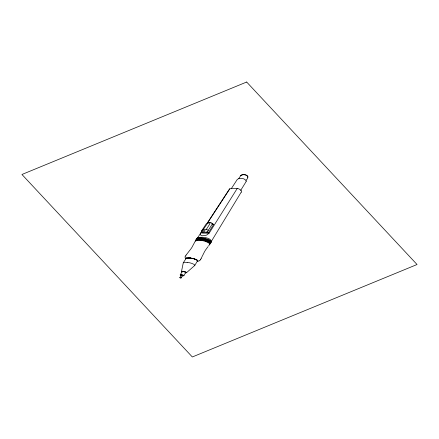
<?xml version="1.0" encoding="UTF-8"?>
<svg xmlns="http://www.w3.org/2000/svg" width="439" height="439" viewBox="0 0 439 439"><rect width="100%" height="100%" fill="white"/><g stroke="black" fill="none" stroke-linecap="round" stroke-linejoin="round"><path stroke-width="0.66" d="M186.57 272.635L194.669 265.551A0.648 0.417 -3.2 0 0 194.801 265.365L194.257 264.53L192.326 263.581A17.011 10.98 -3.2 0 0 187.157 262.368M194.812 265.386L197.484 260.936L196.804 260.091L195.146 259.257A16.166 10.437 -3.2 0 0 190.071 258.044L186.229 258.291L183.332 262.687A1.054 0.68 -3.2 0 0 183.261 262.868L181.494 271.439L182.503 271.214A7.468 4.824 -3.2 0 1 185.867 271.999L186.597 272.608M208.64 245.835L209.524 244.638A1.399 0.905 -3.2 0 0 209.628 244.441A1.465 0.949 -3.2 0 0 209.798 244.254L210.21 243.672A1.449 0.933 -3.2 0 0 210.308 243.475A1.504 0.971 -3.2 0 0 210.473 243.288L210.868 242.701A1.493 0.966 -3.2 0 0 210.961 242.504C210.857 240.545 208.119 240.067 206.687 239.409A19.865 12.819 -3.2 0 0 204.964 238.915L202.631 238.459A13.488 8.703 -3.2 0 0 199.58 238.289L196.469 239.085A1.493 0.96 -3.2 0 0 196.321 239.271L195.97 239.864A1.482 0.955 -3.2 0 0 195.893 240.056A1.383 0.889 -3.2 0 0 195.739 240.265A1.526 0.988 -3.2 0 0 195.651 240.577A1.46 0.944 -3.2 0 0 195.333 241.055A1.301 0.84 -3.2 0 0 195.19 241.258L191.925 247.371A45.217 29.183 -3.2 0 1 191.168 248.529L186.158 255.004M210.308 243.475C210.226 241.516 207.46 241.049 206.034 240.391A20.068 12.95 -3.2 0 0 204.316 239.903L201.978 239.453A12.265 7.918 -3.2 0 0 198.488 239.299L195.887 240.073M209.628 244.441L209.03 243.179A8.906 5.751 -3.2 0 0 207.087 242.043M202.395 255.937L204.53 251.679A51.237 33.073 -3.2 0 1 206.017 249.363L208.091 246.559M202.165 256.431L202.011 256.755M201.858 257.084L201.139 258.533M201.095 258.62L200.645 259.449A11.26 7.271 -3.2 0 1 200.557 259.592L200.513 259.658M183.667 275.741A0.554 0.357 -3.2 0 0 183.864 275.577L183.864 275.489M245.95 180.286C248.205 178.503 248.776 175.726 245.939 174.98C244.369 174.486 242.306 174.316 240.901 175.419A2.222 1.438 -3.2 0 0 240.66 175.704L238.8 178.591L237.296 179.414L231.282 188.688M210.961 242.504A1.498 0.966 -3.2 0 0 211.121 242.312C211.51 240.281 208.344 239.667 206.983 239.03A18.943 12.226 -3.2 0 0 204.7 238.41C202.11 238.059 198.785 237.142 196.562 238.876A1.531 0.988 -3.2 0 0 196.469 239.085M202.747 232.889L207.927 232.824A1.103 0.713 -3.2 0 0 208.218 232.692L208.558 232.494M247.733 177.383L247.75 177.356A2.217 1.432 -3.2 0 0 247.673 176.319L246.339 175.282A5.663 3.655 -3.2 0 0 245.006 174.859L244.424 174.76A4.522 2.919 -3.2 0 0 243.266 174.711L241.516 175.057L240.66 175.704M211.549 241.033L241.209 192.161M241.06 190.51L240.813 190.191L246.065 181.669M209.815 244.232C210.204 242.218 207.01 241.626 205.666 241A19.486 12.577 -3.2 0 0 203.378 240.385L198.73 239.881L195.646 240.577M185.395 256.085L185.434 256.019A11.057 7.139 -3.2 0 1 185.532 255.871L186.114 255.064M195.97 239.864C198.17 238.125 201.485 239.046 204.047 239.387A19.08 12.314 -3.2 0 1 206.335 240.007C207.685 240.643 210.896 241.258 210.479 243.283M183.864 275.577L185.752 272.553L184.978 272.054A5.542 3.578 -3.2 0 0 183.31 271.664L182.19 271.714L180.275 274.732A0.565 0.368 -3.2 0 0 180.259 274.99M201.682 231.935C198.911 234.508 200.744 236.484 204.168 235.54A6.903 4.456 -3.2 0 0 206.681 235.068L209.167 233.142L237.307 188.353L237.625 188.441A8.884 5.734 -3.2 0 1 239.612 189.286L240.813 190.191M181.159 277.887C180.758 276.943 184.034 275.006 182.531 275.703M208.245 232.988L213.047 225.383A2.557 1.652 -3.2 0 0 213.261 224.581L212.986 224.06M181.312 275.072L179.968 277.514A2.179 1.41 -3.2 0 1 180.972 277.744L181.131 277.821M208.393 232.516L207.23 231.435L207.587 231.133A5.372 3.468 -3.2 0 0 208.311 230.288L211.949 224.581A2.563 1.652 -3.2 0 0 212.169 223.78L211.894 223.253A2.678 1.729 -3.2 0 0 210.835 222.666M211.121 242.312C212.63 237.444 200.349 236.347 197.265 237.949A1.855 1.196 -3.2 0 0 196.935 238.284L196.562 238.876M203.213 229.602L206.16 229.641L209.891 223.852A1.048 0.675 -3.2 0 0 209.271 222.974A1.004 0.648 -3.2 0 0 208.86 222.963L208.075 223.144A3.068 1.981 -3.2 0 0 207.482 223.424L203.213 229.602A1.608 1.037 -3.2 0 0 202.823 229.624L202.313 229.844A3.688 2.382 -3.2 0 1 201.869 230.371M209.249 233.021L201.078 232.862M202.066 232.879L202.313 232.505M197.649 237.751L201.539 231.803M207.164 223.193L229.284 189.335A2.804 1.811 -3.2 0 1 229.86 188.77L237.307 188.353M207.504 223.017L229.855 188.77M202.313 229.844L206.017 224.186A3.759 2.425 -3.2 0 1 206.648 223.528L206.928 223.33A4.149 2.678 -3.2 0 1 209.716 222.491M180.275 274.732L181.323 274.649A5.065 3.271 -3.2 0 1 181.878 274.732A6.514 4.203 -3.2 0 1 183.107 275.055L183.661 275.308M179.82 277.684L179.995 277.651A1.789 1.152 -3.2 0 1 180.764 277.821L180.841 277.838M195.333 241.066L197.599 240.331A9.905 6.393 -3.2 0 1 199.849 240.325L201.078 240.435A14.021 9.049 -3.2 0 1 201.364 240.468L202.467 240.649A18.904 12.204 -3.2 0 1 205.095 241.291L207.104 242.032M201.446 230.705L201.825 230.404M186.284 258.165L190.23 257.956M197.226 261.556C199.076 260.486 195.64 259.411 194.62 258.983M198.993 260.892L197.506 261.457M186.152 258.072L186.043 258.121A0.938 0.604 -3.2 0 0 185.697 258.747L185.757 258.867M180.841 277.986L181.109 277.92M238.805 178.596L240.44 178.366A5.723 3.693 -3.2 0 1 241.527 178.393L242.619 178.558A7.309 4.719 -3.2 0 1 243.98 178.958L245.999 180.358A2.689 1.734 -3.2 0 1 246.092 181.675M185.571 272.844L186.152 272.537L185 271.96A8.956 5.778 -3.2 0 0 183.941 271.675C183.507 271.543 181.252 271.176 181.987 271.993M206.16 229.641L206.917 229.718A4.149 2.678 -3.2 0 1 207.559 229.888L208.316 230.288M202.143 230.651L205.106 230.689M202.116 231.348L205.079 231.391M189.028 257.836L189.939 257.918M182.481 275.807L183.359 275.687L182.597 275.258A5.998 3.869 -3.2 0 0 181.762 275.05L180.627 275.264A2.639 1.701 -3.2 0 0 180.939 275.407L181.066 275.462M182.597 275.818L182.668 275.824A1.91 1.229 -3.2 0 0 183.535 275.813M187.157 262.363L184.687 262.275L183.365 262.67A0.648 0.417 -3.2 0 0 183.261 262.868M190.136 257.962L190.526 257.995M190.422 258L192.864 258.45M192.183 258.313L193.923 258.758M193.061 258.516L193.637 258.675M193.95 258.747L194.603 258.955M194.203 258.845L194.707 258.988M195.278 259.197L196.238 259.608A6.931 4.472 -3.2 0 1 197.215 260.173M180.939 275.412L180.967 275.423A1.877 1.213 -3.2 0 1 180.253 275.044M182.745 275.418L182.503 275.324A4.225 2.727 -3.2 0 0 181.702 275.121L180.972 275.297M201.666 231.726L202.856 232.802L201.342 231.627M206.396 231.797L207.565 232.884M211.894 223.253L213.189 224.554M197.38 260.404L197.583 260.788M185.67 258.703L185.351 258.088A12.517 8.078 -3.2 0 1 185.269 257.902L185.225 257.797A4.445 2.87 -3.2 0 1 185.335 256.069M241.022 190.526A3.309 2.135 -3.2 0 1 241.252 192.172M186.432 272.723A0.746 0.477 -3.2 0 1 186.246 272.795A1.63 1.054 -3.2 0 1 185.664 272.866M181.867 271.955A1.531 0.988 -3.2 0 1 181.548 271.697M180.813 277.975A1.569 1.015 -3.2 0 1 179.897 277.761M200.546 259.668A4.209 2.716 -3.2 0 1 199.026 260.92M212.306 223.676A1.86 1.202 -3.2 0 1 212.992 224.06M209.76 222.502A3.046 1.965 -3.2 0 1 210.802 222.655M183.656 275.313A0.801 0.516 -3.2 0 1 183.87 275.489M186.12 257.995A5.394 3.485 -3.2 0 1 188.995 257.918M212.712 224.077A1.937 1.251 -3.2 0 1 213.156 224.28M246.663 82.027L21.95 174.481L192.337 356.973L417.05 264.519L246.663 82.027"/></g></svg>
